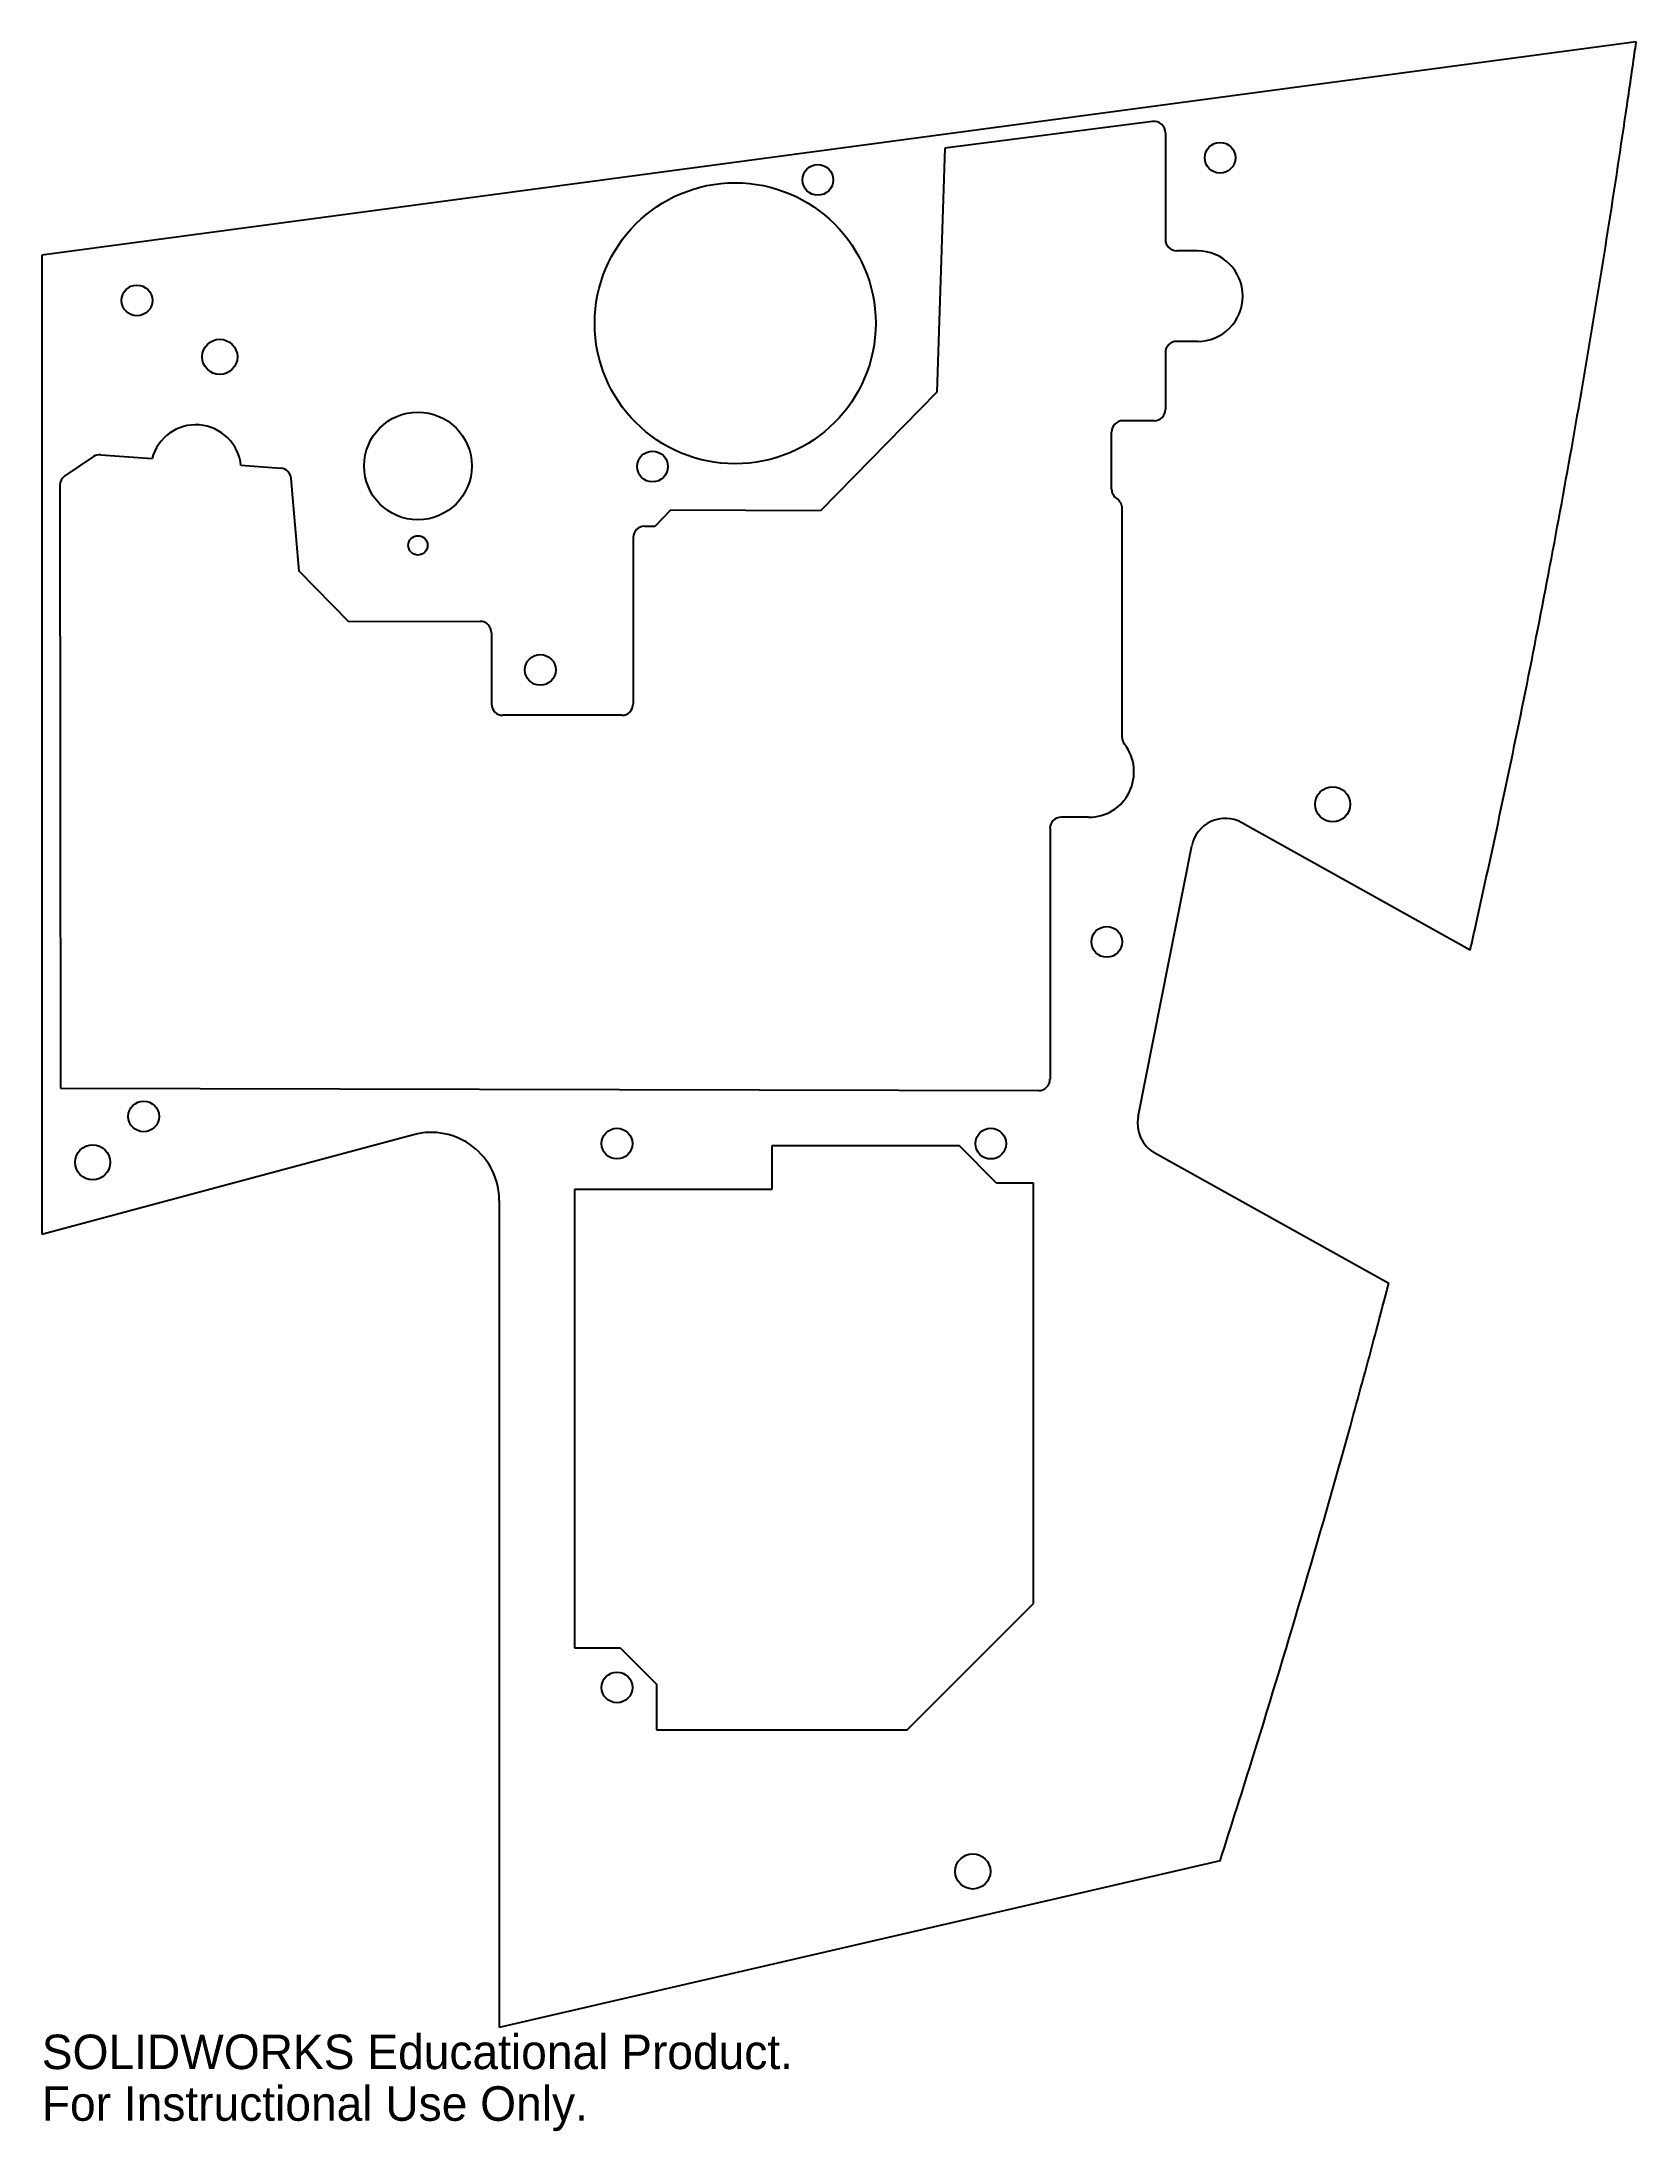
# Model space of a CAD drawing. Header units: inches. Extents: x 118.1 to 126.9, y 36 to 47.5.
import ezdxf

# ---------------------------------------------------------------- set-up
doc = ezdxf.new("R2010")
doc.units = ezdxf.units.IN
doc.header["$MEASUREMENT"] = 0
doc.styles.add('SLDTEXTSTYLE0', font='Arail.ttf')

msp = doc.modelspace()

# ---------------------------------------------------------------- linework, layer by layer
at = {"color": 1, "linetype": 'Continuous', "lineweight": 25}
for p, q in [((126.864, 47.515), (118.068, 46.337)), ((124.196, 47.075), (123.05, 46.929)), ((123.05, 46.929), (123.005, 45.583)), ((124.267, 47.013), (124.267, 46.425)), ((118.068, 46.337), (118.068, 40.937)), ((124.443, 46.362), (124.329, 46.362)), ((124.267, 45.8), (124.267, 45.487)), ((124.443, 45.862), (124.329, 45.862)), ((123.005, 45.583), (122.364, 44.928)), ((124.204, 45.424), (124.032, 45.424)), ((123.969, 45.047), (123.969, 45.362)), ((118.353, 45.227), (118.195, 45.12)), ((118.393, 45.237), (118.676, 45.216)), ((118.168, 45.068), (118.172, 41.743)), ((119.166, 45.179), (119.387, 45.162)), ((119.488, 44.594), (119.444, 45.105)), ((121.449, 44.842), (121.393, 44.842)), ((121.537, 44.932), (121.449, 44.842)), ((122.364, 44.928), (121.537, 44.932)), ((124.028, 43.678), (124.028, 44.941)), ((121.33, 44.78), (121.33, 43.862)), ((119.761, 44.316), (119.488, 44.594)), ((120.486, 44.317), (119.761, 44.316)), ((120.548, 44.255), (120.548, 43.862)), ((121.268, 43.8), (120.611, 43.8)), ((123.843, 43.237), (123.692, 43.237)), ((123.63, 43.175), (123.63, 41.792)), ((125.948, 42.505), (124.688, 43.207)), ((124.116, 41.586), (124.413, 43.079)), ((118.172, 41.743), (123.567, 41.73)), ((118.068, 40.937), (120.119, 41.487)), ((123.13, 41.424), (122.095, 41.424)), ((122.095, 41.424), (122.095, 41.183)), ((123.334, 41.219), (123.13, 41.424)), ((124.208, 41.386), (125.499, 40.667)), ((122.095, 41.183), (121.006, 41.183)), ((121.006, 41.183), (121.006, 38.656)), ((123.538, 41.219), (123.334, 41.219)), ((123.538, 38.9), (123.538, 41.219)), ((120.591, 41.124), (120.591, 36.562)), ((122.841, 38.203), (123.538, 38.9)), ((121.006, 38.656), (121.259, 38.656)), ((121.259, 38.656), (121.459, 38.456)), ((121.459, 38.456), (121.459, 38.203)), ((121.459, 38.203), (122.841, 38.203)), ((124.568, 37.48), (120.591, 36.562))]:
    msp.add_line(p, q, dxfattribs=at)
for centre, radius in [((124.568, 46.875), 0.0847), ((122.349, 46.753), 0.0848), ((121.893, 45.962), 0.775), ((118.593, 46.088), 0.0848), ((119.05, 45.777), 0.0968), ((120.143, 45.175), 0.297), ((121.437, 45.172), 0.0848), ((120.143, 44.737), 0.0533), ((120.818, 44.05), 0.0848), ((125.189, 43.309), 0.0968), ((123.943, 42.55), 0.0848), ((118.63, 41.587), 0.0847), ((121.241, 41.437), 0.0847), ((123.303, 41.437), 0.0848), ((118.348, 41.334), 0.0968), ((121.241, 38.437), 0.0848), ((123.204, 37.422), 0.0968)]:
    msp.add_circle(centre, radius, dxfattribs=at)
for centre, radius, start, end in [((124.204, 47.013), 0.0625, 0, 97.2706), ((124.329, 46.425), 0.0625, 180, 270), ((124.443, 46.112), 0.25, 270, 90), ((124.329, 45.8), 0.0625, 90, 180), ((124.032, 45.362), 0.0625, 90, 180), ((124.204, 45.487), 0.0625, 270, 0), ((118.918, 45.152), 0.25, 6.0254, 165.304), ((118.388, 45.175), 0.0625, 85.6647, 124.1708), ((118.23, 45.068), 0.0625, 124.1708, 180.0712), ((119.382, 45.1), 0.0625, 4.8971, 85.6647), ((124.032, 45.047), 0.0625, 180, 237.7056), ((123.965, 44.941), 0.0625, 0, 57.7056), ((121.393, 44.78), 0.0625, 90, 180), ((120.486, 44.255), 0.0625, 0, 90.104), ((120.611, 43.862), 0.0625, 180, 270), ((121.268, 43.862), 0.0625, 270, 0), ((123.843, 43.487), 0.25, 270, 37.6813), ((124.09, 43.678), 0.0625, 180, 217.6813), ((123.692, 43.175), 0.0625, 90, 180), ((124.596, 43.043), 0.188, 60.8876, 168.7583), ((123.567, 41.792), 0.0625, 269.8582, 0), ((120.216, 41.124), 0.375, 0, 105), ((124.3, 41.549), 0.188, 168.7583, 240.8876)]:
    msp.add_arc(centre, radius, start, end, dxfattribs=at)
for points, knots in [([(125.948, 42.505), (125.959, 42.554), (126.02, 42.828), (126.179, 43.557), (126.363, 44.474), (126.532, 45.406), (126.652, 46.112), (126.745, 46.707), (126.815, 47.176), (126.848, 47.406), (126.864, 47.515)], [0.2439303, 0.2439303, 0.2439303, 0.2439303, 0.2484611, 0.2692955, 0.3109643, 0.3317987, 0.3526331, 0.3734675, 0.3838847, 0.3933071, 0.3933071, 0.3933071, 0.3933071]), ([(124.568, 37.48), (124.631, 37.676), (124.791, 38.181), (125.038, 38.999), (125.261, 39.78), (125.412, 40.338), (125.476, 40.581), (125.499, 40.667)], [0.0844511, 0.0844511, 0.0844511, 0.0844511, 0.103565, 0.1335245, 0.163484, 0.1784638, 0.1865605, 0.1865605, 0.1865605, 0.1865605])]:
    msp.add_open_spline(points, degree=3, knots=knots, dxfattribs=at)

# ---------------------------------------------------------------- texts
at = {"color": 7, "linetype": 'Continuous', "char_height": 0.1903, "attachment_point": 1, "style": 'SLDTEXTSTYLE0'}
for s, insert in [('SOLIDWORKS Educational Product.', (118.068, 36.522)), ('For Instructional Use Only.', (118.068, 36.237))]:
    msp.add_mtext(s, dxfattribs=dict(at, insert=insert))

doc.saveas('drawing.dxf')
